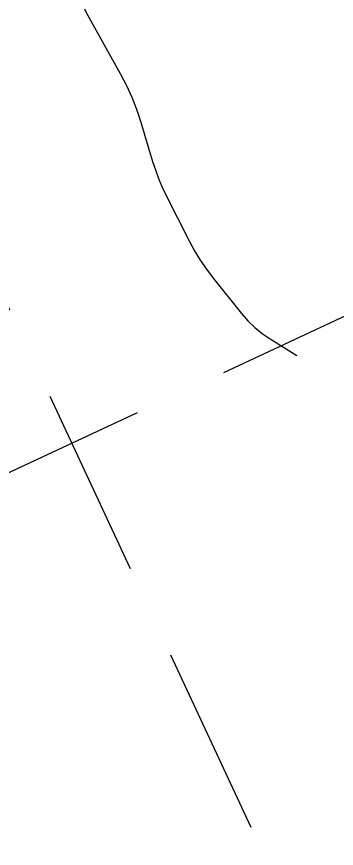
# Model space of a CAD drawing. Extents: x 2498567 to 2501210, y 7092229 to 7094464.
# Drawn here: x 2499189.65 to 2499204.35, y 7092653.66 to 7092691.91 of the extents above; entities that cross this region are included whole.
import ezdxf

# ---------------------------------------------------------------- set-up
doc = ezdxf.new("R2010")
doc.units = 0
doc.header["$MEASUREMENT"] = 0
doc.linetypes.add('DGN Style 5', pattern=[531.948115, 227.977763, -303.970351])
doc.linetypes.add('HIDDEN', pattern=[0.375, 0.25, -0.125])
doc.layers.add('BASE', color=7, linetype='Continuous')
doc.layers.add('GRID', color=254, linetype='HIDDEN')
doc.layers.add('Level 35', color=254, linetype='Continuous', lineweight=0)
doc.styles.add("L200'", font='ARIAL.TTF', dxfattribs={"height": 0.001969})

msp = doc.modelspace()

# ---------------------------------------------------------------- linework, layer by layer
at = {"layer": 'GRID', "color": 252, "linetype": 'HIDDEN', "lineweight": 0, "ltscale": 35}
for p, q in [((2498775.176, 7093566.622), (2499296.464, 7092448.645)), ((2499032.642, 7092597.903), (2501012.27, 7093520.961))]:
    msp.add_line(p, q, dxfattribs=at)
at = {"layer": 'Level 35', "color": 35, "linetype": 'DGN Style 5', "lineweight": 0, "flags": 128}
msp.add_lwpolyline([(2499190.05, 7092711.262), (2499190.137, 7092710.613), (2499190.421, 7092708.445), (2499190.481, 7092707.98), (2499190.541, 7092707.516), (2499190.601, 7092707.051), (2499190.659, 7092706.586), (2499191.396, 7092700.748), (2499191.434, 7092700.436), (2499191.47, 7092700.124), (2499191.504, 7092699.811), (2499191.535, 7092699.498), (2499191.634, 7092698.477), (2499191.656, 7092698.258), (2499191.679, 7092698.039), (2499191.703, 7092697.82), (2499191.729, 7092697.602), (2499192.103, 7092694.476), (2499192.214, 7092693.816), (2499192.388, 7092693.177), (2499192.624, 7092692.558), (2499192.921, 7092691.959), (2499194.428, 7092689.262), (2499194.701, 7092688.74), (2499194.945, 7092688.206), (2499195.159, 7092687.66), (2499195.344, 7092687.1), (2499195.899, 7092685.254), (2499196.027, 7092684.861), (2499196.171, 7092684.475), (2499196.332, 7092684.096), (2499196.509, 7092683.724), (2499197.582, 7092681.596), (2499197.823, 7092681.147), (2499198.087, 7092680.712), (2499198.373, 7092680.293), (2499198.682, 7092679.887), (2499199.985, 7092678.264), (2499200.277, 7092677.93), (2499200.594, 7092677.624), (2499200.935, 7092677.346), (2499201.301, 7092677.096), (2499202.525, 7092676.331)], dxfattribs=at)

# ---------------------------------------------------------------- texts
at = {"layer": 'BASE', "color": 7, "style": "L200'"}
for s, p in [('BMPs are not to scale; verify size/location/quantity in the field prior to installation.', (2499169.983, 7092395.121)), ('Stabilization practices are expected to be used at all disturbed areas.', (2499154.909, 7092427.402))]:
    msp.add_text(s, height=14.28729, rotation=24.9986, dxfattribs=at).set_placement(p)

doc.saveas('drawing.dxf')
